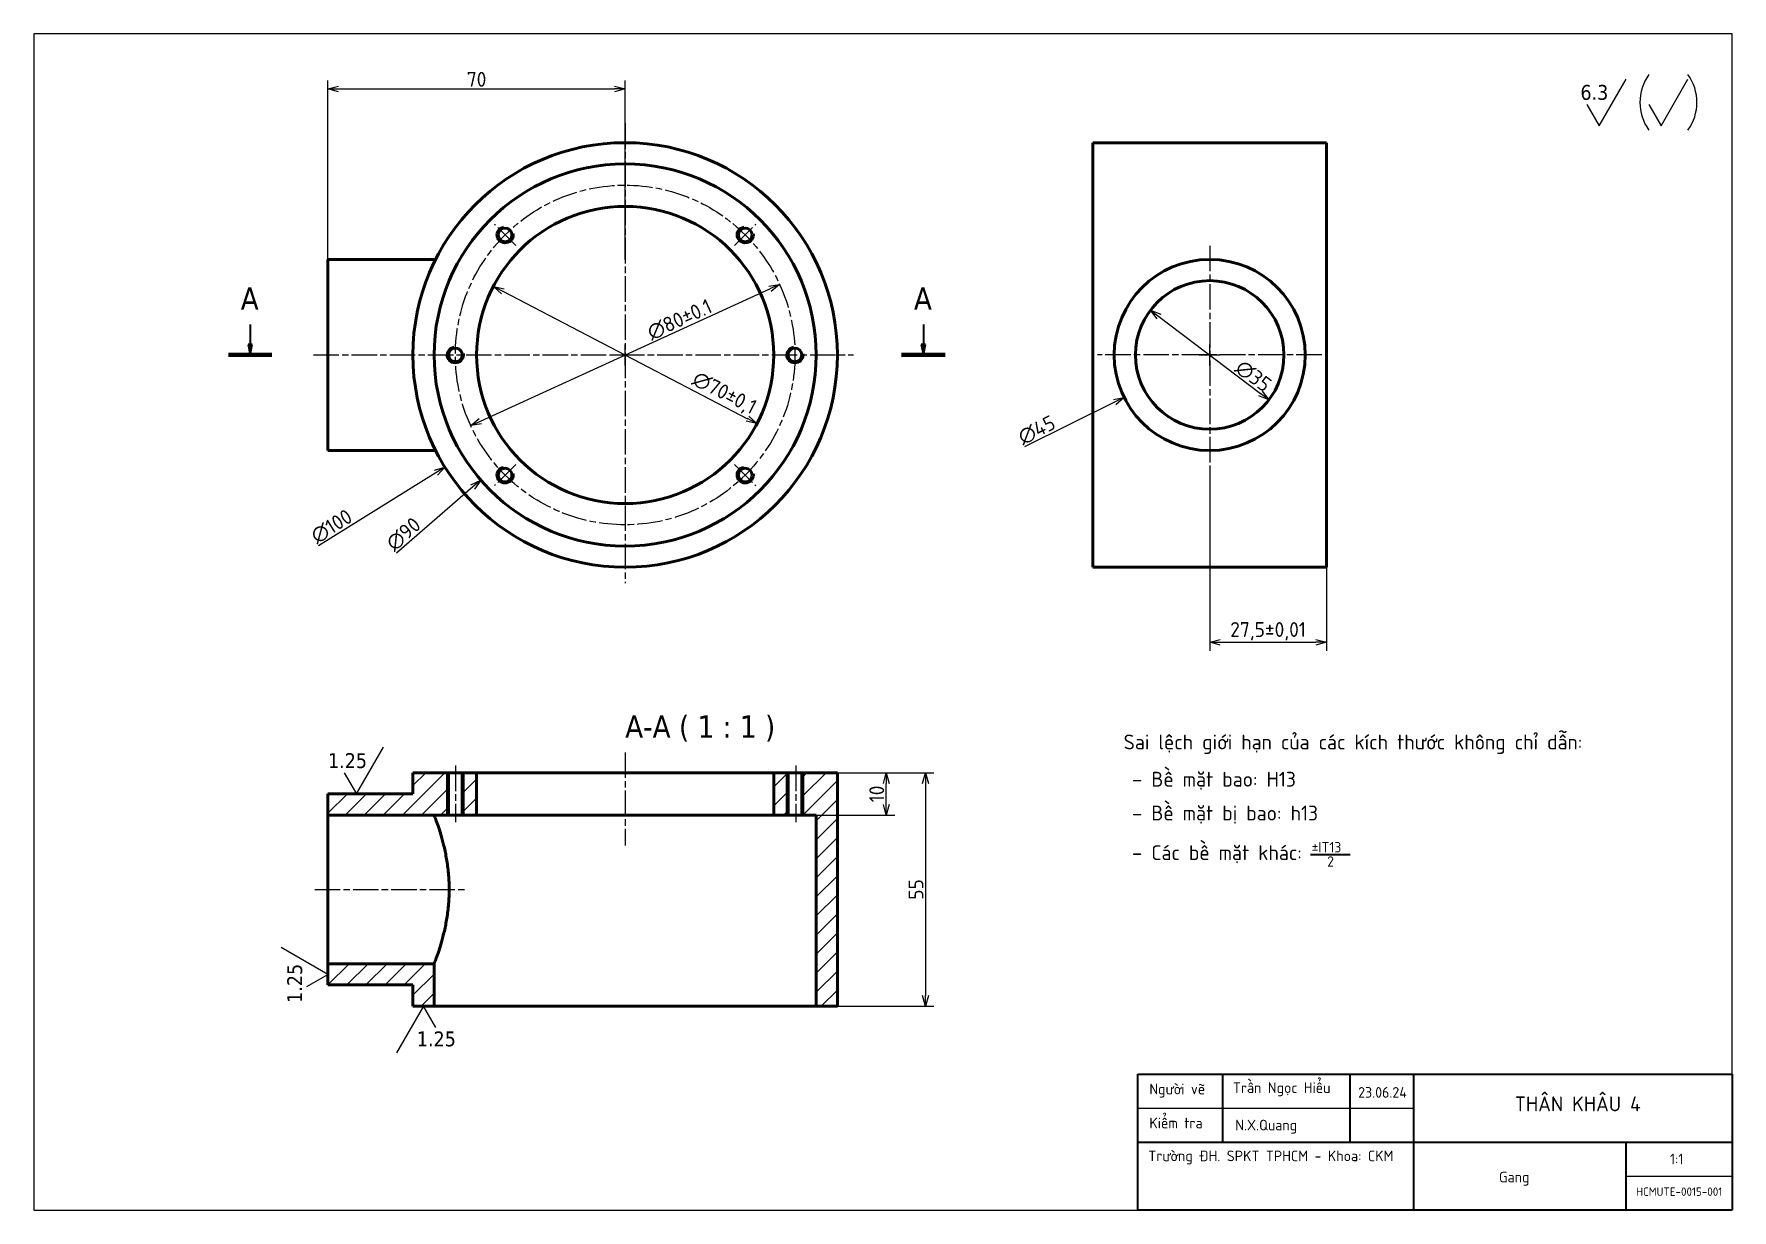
# Paper-space layout 'Sheet' of a CAD drawing. Header units: millimetres. Extents: x 10 to 410, y 10 to 287.
# The model-space entities are those that its viewports show. They can reach past a viewport. Long polylines and large blocks are cut down to what shows.
import ezdxf

# ---------------------------------------------------------------- set-up
doc = ezdxf.new("R2010")
doc.units = ezdxf.units.MM
doc.linetypes.add('AM_ISO08W050x2', pattern=[9, 6, -0.75, 1.5, -0.75])
doc.layers.add('Hatch (ISO)', color=7, linetype='Continuous', lineweight=25, true_color=0xff0080)
for name, color, linetype, lineweight in [('NetDam', 7, 'Continuous', 35), ('Netmanh', 5, 'Continuous', 13), ('Symbol (ISO)', 7, 'Continuous', 25), ('Visible (ISO)', 7, 'Continuous', 50), ('Visible Narrow (ISO)', 7, 'Continuous', 35)]:
    doc.layers.add(name, color=color, linetype=linetype, lineweight=lineweight)
doc.styles.add('Note Text (ISO)', font='tcvn+7284-2003r.ttf')
doc.dimstyles.new('Default (ISO)$0', dxfattribs={"dimtxt": 3.5, "dimasz": 2.5, "dimexe": 2, "dimexo": 0, "dimgap": 0.5, "dimtad": 1, "dimtxsty": 'Note Text (ISO)', "dimblk": 'OPEN30', "dimblk1": 'OPEN30', "dimblk2": 'OPEN90', "dimcen": 2.5, "dimclrd": 256, "dimclre": 256, "dimclrt": 256, "dimazin": 0, "dimtfac": 1, "dimtofl": 0, "dimtmove": 0, "dimatfit": 3, "dimldrblk": 'OPEN30', "dimfxl": 1, "dimtolj": 1, "dimtzin": 0, "dimlwd": -1, "dimlwe": -1, "dimarcsym": 0})
doc.dimstyles.new('Default (ISO)$3', dxfattribs={"dimtxt": 3.5, "dimasz": 2.5, "dimexe": 2, "dimexo": 0, "dimgap": 0.5, "dimtad": 1, "dimtxsty": 'Note Text (ISO)', "dimblk": 'OPEN30', "dimblk1": 'OPEN30', "dimblk2": 'OPEN90', "dimcen": 2.5, "dimclrd": 256, "dimclre": 256, "dimclrt": 256, "dimazin": 0, "dimtfac": 1, "dimtofl": 0, "dimtmove": 0, "dimatfit": 0, "dimldrblk": 'OPEN30', "dimfxl": 1, "dimtolj": 1, "dimtzin": 0, "dimlwd": -1, "dimlwe": -1, "dimarcsym": 0})

# ---------------------------------------------------------------- blocks, each defined once
blk = doc.blocks.new('_Open30')
at = {"color": 0, "linetype": 'ByBlock', "lineweight": -2}
for p, q in [((-1, 0.27), (0, 0)), ((0, 0), (-1, -0.27)), ((0, 0), (-1, 0))]:
    blk.add_line(p, q, dxfattribs=at)
blk = doc.blocks.new('*D8')
at = {"layer": 'Defpoints', "color": 0, "transparency": 16777216}
for p in [(149.26, 274.06), (79.26, 233.89), (149.26, 233.89)]:
    blk.add_point(p, dxfattribs=at)
at = {"layer": 'Netmanh', "linetype": 'Continuous', "transparency": 16777216}
for p, q in [((79.26, 233.89), (79.26, 276.06)), ((149.26, 233.89), (149.26, 276.06)), ((81.76, 274.06), (146.76, 274.06))]:
    blk.add_line(p, q, dxfattribs=at)
at = {"layer": 'Netmanh', "transparency": 16777216, "xscale": 2.5, "yscale": 2.5, "zscale": 2.5, "rotation": 180}
blk.add_blockref('_Open30', (79.26, 274.06), dxfattribs=at)
at = {"layer": 'Netmanh', "transparency": 16777216, "xscale": 2.5, "yscale": 2.5, "zscale": 2.5}
blk.add_blockref('_Open30', (149.26, 274.06), dxfattribs=at)
at = {"layer": 'Netmanh', "transparency": 16777216, "insert": (114.26, 276.31), "char_height": 3.5, "attachment_point": 5, "style": 'Note Text (ISO)'}
blk.add_mtext('\\A1;70', dxfattribs=at)
blk = doc.blocks.new('_Open90')
at = {"color": 0, "linetype": 'ByBlock', "lineweight": -2}
for p, q in [((0, 0), (-1, 0)), ((-0.5, 0.5), (0, 0)), ((0, 0), (-0.5, -0.5))]:
    blk.add_line(p, q, dxfattribs=at)
blk = doc.blocks.new('*D9')
at = {"layer": 'Defpoints', "color": 0, "transparency": 16777216}
for p in [(118.21, 227.55), (180.31, 195.24)]:
    blk.add_point(p, dxfattribs=at)
at = {"layer": 'Netmanh', "linetype": 'Continuous', "transparency": 16777216}
blk.add_line((120.43, 226.39), (178.1, 196.39), dxfattribs=at)
at = {"layer": 'Netmanh', "transparency": 16777216, "xscale": 2.5, "yscale": 2.5, "zscale": 2.5}
for p, rotation in [((118.21, 227.55), 152.513578290221), ((180.31, 195.24), 332.5135782902209)]:
    blk.add_blockref('_Open30', p, dxfattribs=dict(at, rotation=rotation))
at = {"layer": 'Netmanh', "transparency": 16777216, "insert": (172.55, 202.21), "char_height": 3.5, "attachment_point": 5, "rotation": 332.5136, "style": 'Note Text (ISO)'}
blk.add_mtext('\\A1;∅70±0,1', dxfattribs=at)
blk = doc.blocks.new('*D10')
at = {"layer": 'Defpoints', "color": 0, "transparency": 16777216}
for p in [(185.65, 228), (112.88, 194.78)]:
    blk.add_point(p, dxfattribs=at)
at = {"layer": 'Netmanh', "linetype": 'Continuous', "transparency": 16777216}
blk.add_line((115.15, 195.82), (183.38, 226.96), dxfattribs=at)
at = {"layer": 'Netmanh', "transparency": 16777216, "xscale": 2.5, "yscale": 2.5, "zscale": 2.5}
for p, rotation in [((185.65, 228), 24.53668781821856), ((112.88, 194.78), 204.5366878182186)]:
    blk.add_blockref('_Open30', p, dxfattribs=dict(at, rotation=rotation))
at = {"layer": 'Netmanh', "transparency": 16777216, "insert": (162.09, 219.72), "char_height": 3.5, "attachment_point": 5, "rotation": 24.5367, "style": 'Note Text (ISO)'}
blk.add_mtext('\\A1;∅80%%P0.1', dxfattribs=at)
blk = doc.blocks.new('*D11')
at = {"layer": 'Defpoints', "color": 0, "transparency": 16777216}
for p in [(183.29, 240.84), (115.24, 181.94)]:
    blk.add_point(p, dxfattribs=at)
at = {"layer": 'Netmanh', "transparency": 16777216}
for p, q in [((149.26, 208.89), (149.26, 213.89)), ((146.76, 211.39), (151.76, 211.39))]:
    blk.add_line(p, q, dxfattribs=at)
at = {"layer": 'Netmanh', "linetype": 'Continuous', "transparency": 16777216}
blk.add_line((113.35, 180.31), (95.38, 164.75), dxfattribs=at)
at = {"layer": 'Netmanh', "transparency": 16777216, "xscale": 2.5, "yscale": 2.5, "zscale": 2.5, "rotation": 40.87625004475099}
blk.add_blockref('_Open30', (115.24, 181.94), dxfattribs=at)
at = {"layer": 'Netmanh', "transparency": 16777216, "insert": (97.06, 169.19), "char_height": 3.5, "attachment_point": 5, "rotation": 40.8763, "style": 'Note Text (ISO)'}
blk.add_mtext('\\A1;∅90', dxfattribs=at)
blk = doc.blocks.new('*D12')
at = {"layer": 'Defpoints', "color": 0, "transparency": 16777216}
for p in [(191.72, 237.81), (106.81, 184.98)]:
    blk.add_point(p, dxfattribs=at)
at = {"layer": 'Netmanh', "transparency": 16777216}
for p, q in [((149.26, 208.89), (149.26, 213.89)), ((146.76, 211.39), (151.76, 211.39))]:
    blk.add_line(p, q, dxfattribs=at)
at = {"layer": 'Netmanh', "linetype": 'Continuous', "transparency": 16777216}
blk.add_line((104.69, 183.65), (77.01, 166.43), dxfattribs=at)
at = {"layer": 'Netmanh', "transparency": 16777216, "xscale": 2.5, "yscale": 2.5, "zscale": 2.5, "rotation": 31.89270571639322}
blk.add_blockref('_Open30', (106.81, 184.98), dxfattribs=at)
at = {"layer": 'Netmanh', "transparency": 16777216, "insert": (80.11, 171.01), "char_height": 3.5, "attachment_point": 5, "rotation": 31.8927, "style": 'Note Text (ISO)'}
blk.add_mtext('\\A1;∅100', dxfattribs=at)
blk = doc.blocks.new('*D14')
at = {"layer": 'Defpoints', "color": 0, "transparency": 16777216}
for p in [(194.26, 113), (210.77, 113), (194.26, 103)]:
    blk.add_point(p, dxfattribs=at)
at = {"layer": 'Netmanh', "linetype": 'Continuous', "transparency": 16777216}
for p, q in [((194.26, 113), (212.77, 113)), ((210.77, 105.5), (210.77, 110.5)), ((194.26, 103), (212.77, 103))]:
    blk.add_line(p, q, dxfattribs=at)
at = {"layer": 'Netmanh', "transparency": 16777216, "xscale": 2.5, "yscale": 2.5, "zscale": 2.5}
for p, rotation in [((210.77, 113), 90), ((210.77, 103), 270)]:
    blk.add_blockref('_Open30', p, dxfattribs=dict(at, rotation=rotation))
at = {"layer": 'Netmanh', "transparency": 16777216, "insert": (208.52, 108), "char_height": 3.5, "attachment_point": 5, "rotation": 90, "style": 'Note Text (ISO)'}
blk.add_mtext('\\A1;10', dxfattribs=at)
blk = doc.blocks.new('*D15')
at = {"layer": 'Defpoints', "color": 0, "transparency": 16777216}
for p in [(199.26, 113), (199.26, 58), (220.01, 58)]:
    blk.add_point(p, dxfattribs=at)
at = {"layer": 'Netmanh', "linetype": 'Continuous', "transparency": 16777216}
for p, q in [((199.26, 113), (222.01, 113)), ((220.01, 110.5), (220.01, 60.5)), ((199.26, 58), (222.01, 58))]:
    blk.add_line(p, q, dxfattribs=at)
at = {"layer": 'Netmanh', "transparency": 16777216, "xscale": 2.5, "yscale": 2.5, "zscale": 2.5}
for p, rotation in [((220.01, 113), 90), ((220.01, 58), 270)]:
    blk.add_blockref('_Open30', p, dxfattribs=dict(at, rotation=rotation))
at = {"layer": 'Netmanh', "transparency": 16777216, "insert": (217.76, 85.5), "char_height": 3.5, "attachment_point": 5, "rotation": 90, "style": 'Note Text (ISO)'}
blk.add_mtext('\\A1;55', dxfattribs=at)
blk = doc.blocks.new('*D16')
at = {"layer": 'Defpoints', "color": 0, "transparency": 16777216}
for p in [(307.12, 221.39), (266.8, 201.4)]:
    blk.add_point(p, dxfattribs=at)
at = {"layer": 'Netmanh', "transparency": 16777216}
for p, q in [((286.96, 208.89), (286.96, 213.89)), ((284.46, 211.39), (289.46, 211.39))]:
    blk.add_line(p, q, dxfattribs=at)
at = {"layer": 'Netmanh', "linetype": 'Continuous', "transparency": 16777216}
blk.add_line((264.56, 200.29), (243.31, 189.75), dxfattribs=at)
at = {"layer": 'Netmanh', "transparency": 16777216, "xscale": 2.5, "yscale": 2.5, "zscale": 2.5, "rotation": 26.37065318547772}
blk.add_blockref('_Open30', (266.8, 201.4), dxfattribs=at)
at = {"layer": 'Netmanh', "transparency": 16777216, "insert": (246.21, 193.7), "char_height": 3.5, "attachment_point": 5, "rotation": 26.3707, "style": 'Note Text (ISO)'}
blk.add_mtext('\\A1;∅45', dxfattribs=at)
blk = doc.blocks.new('*D17')
at = {"layer": 'Defpoints', "color": 0, "transparency": 16777216}
for p in [(273.02, 221.97), (300.9, 200.81)]:
    blk.add_point(p, dxfattribs=at)
at = {"layer": 'Netmanh', "linetype": 'Continuous', "transparency": 16777216}
blk.add_line((275.01, 220.46), (298.91, 202.32), dxfattribs=at)
at = {"layer": 'Netmanh', "transparency": 16777216, "xscale": 2.5, "yscale": 2.5, "zscale": 2.5}
for p, rotation in [((273.02, 221.97), 142.8003634429999), ((300.9, 200.81), 322.8003634429999)]:
    blk.add_blockref('_Open30', p, dxfattribs=dict(at, rotation=rotation))
at = {"layer": 'Netmanh', "transparency": 16777216, "insert": (297.22, 206.43), "char_height": 3.5, "attachment_point": 5, "rotation": 322.8004, "style": 'Note Text (ISO)'}
blk.add_mtext('\\A1;∅35', dxfattribs=at)
blk = doc.blocks.new('*D18')
at = {"layer": 'Defpoints', "color": 0, "transparency": 16777216}
for p in [(286.96, 184.29), (314.46, 184.29), (314.46, 143.72)]:
    blk.add_point(p, dxfattribs=at)
at = {"layer": 'Netmanh', "linetype": 'Continuous', "transparency": 16777216}
for p, q in [((286.96, 184.29), (286.96, 141.72)), ((314.46, 184.29), (314.46, 141.72)), ((289.46, 143.72), (311.96, 143.72))]:
    blk.add_line(p, q, dxfattribs=at)
at = {"layer": 'Netmanh', "transparency": 16777216, "xscale": 2.5, "yscale": 2.5, "zscale": 2.5, "rotation": 180}
blk.add_blockref('_Open30', (286.96, 143.72), dxfattribs=at)
at = {"layer": 'Netmanh', "transparency": 16777216, "xscale": 2.5, "yscale": 2.5, "zscale": 2.5}
blk.add_blockref('_Open30', (314.46, 143.72), dxfattribs=at)
at = {"layer": 'Netmanh', "transparency": 16777216, "insert": (300.71, 146.32), "char_height": 3.5, "attachment_point": 5, "style": 'Note Text (ISO)'}
blk.add_mtext('\\A1;27,5±0,01', dxfattribs=at)

msp = doc.modelspace()

# ---------------------------------------------------------------- hatches: boundary and pattern name
at = {"layer": 'Netmanh'}
h = msp.add_hatch(dxfattribs=at)
h.set_pattern_fill('ANSI31', color=256)
h.paths.add_polyline_path([(211.34, 341.07), (203.49, 341.07), (203.34, 340.92), (203.34, 336.07), (183.34, 336.07), (183.34, 331.07), (208.34, 331.07), (211.34, 331.07)])
h = msp.add_hatch(dxfattribs=at)
h.set_pattern_fill('ANSI31', color=256)
h.paths.add_polyline_path([(303.34, 341.07), (295.34, 341.07), (295.34, 331.07), (298.34, 331.07), (298.34, 286.07), (303.34, 286.07)])
h.paths.add_polyline_path([(208.34, 296.07), (183.34, 296.07), (183.34, 291.07), (203.34, 291.07), (203.34, 286.07), (208.34, 286.07)])
h = msp.add_hatch(dxfattribs=at)
h.set_pattern_fill('ANSI31', color=256)
h.paths.add_polyline_path([(211.72, 341.07), (211.34, 341.07), (211.34, 331.07), (211.72, 331.07)])
h.paths.add_polyline_path([(215.34, 341.07), (214.96, 341.07), (214.96, 331.07), (215.34, 331.07)])
h.paths.add_polyline_path([(218.34, 341.07), (215.34, 341.07), (215.34, 331.07), (218.34, 331.07)])
h.paths.add_polyline_path([(291.34, 341.07), (288.8, 341.07), (288.34, 340.61), (288.34, 331.07), (291.34, 331.07)])
h.paths.add_polyline_path([(291.72, 341.07), (291.34, 341.07), (291.34, 331.07), (291.72, 331.07)])
h.paths.add_polyline_path([(295.34, 341.07), (294.96, 341.07), (294.96, 331.07), (295.34, 331.07)])

# ---------------------------------------------------------------- linework, layer by layer
at = {"layer": 'Hatch (ISO)', "linetype": 'Continuous'}
for p, q in [((203.34, 340.92), (203.49, 341.07)), ((288.34, 340.61), (288.8, 341.07))]:
    msp.add_line(p, q, dxfattribs=at)
at = {"layer": 'Netmanh', "linetype": 'AM_ISO08W050x2'}
for p, q in [((253.34, 494.01), (253.34, 385.68)), ((227.55, 465.24), (222.56, 470.24)), ((279.13, 465.24), (284.12, 470.24)), ((391.03, 465.17), (391.03, 412.35)), ((179.89, 439.46), (307.11, 439.46)), ((417.44, 439.46), (364.63, 439.46)), ((227.55, 413.67), (222.56, 408.68)), ((279.13, 413.67), (284.12, 408.68)), ((253.34, 345.84), (253.34, 323.9)), ((213.34, 342.73), (213.34, 329.4)), ((293.53, 342.73), (293.53, 329.4)), ((180.23, 313.57), (215.76, 313.57))]:
    msp.add_line(p, q, dxfattribs=at)
msp.add_circle((253.34, 439.46), 40, dxfattribs=at)
at = {"layer": 'Visible (ISO)'}
for p, q in [((418.53, 489.46), (363.53, 489.46)), ((363.53, 489.46), (363.53, 389.46)), ((418.53, 389.46), (418.53, 489.46)), ((183.34, 461.96), (208.69, 461.96)), ((183.34, 461.96), (183.34, 416.96)), ((183.34, 416.96), (208.69, 416.96)), ((418.53, 389.46), (363.53, 389.46)), ((203.34, 341.07), (203.34, 336.07)), ((211.72, 341.07), (203.34, 341.07)), ((211.72, 341.07), (214.96, 341.07)), ((211.72, 331.07), (211.72, 341.07)), ((218.34, 341.07), (214.96, 341.07)), ((214.96, 341.07), (214.96, 331.07)), ((218.34, 341.07), (288.34, 341.07)), ((218.34, 331.07), (218.34, 341.07)), ((288.34, 341.07), (288.34, 331.07)), ((291.72, 341.07), (288.34, 341.07)), ((291.72, 341.07), (294.96, 341.07)), ((291.72, 331.07), (291.72, 341.07)), ((303.34, 341.07), (294.96, 341.07)), ((294.96, 341.07), (294.96, 331.07)), ((303.34, 286.07), (303.34, 341.07)), ((183.34, 336.07), (183.34, 331.07)), ((203.34, 336.07), (183.34, 336.07)), ((183.34, 296.07), (183.34, 331.07)), ((183.34, 331.07), (208.34, 331.07)), ((208.34, 331.07), (211.72, 331.07)), ((214.96, 331.07), (211.72, 331.07)), ((214.96, 331.07), (218.34, 331.07)), ((218.34, 331.07), (288.34, 331.07)), ((288.34, 331.07), (291.72, 331.07)), ((294.96, 331.07), (291.72, 331.07)), ((294.96, 331.07), (298.34, 331.07)), ((298.34, 331.07), (298.34, 286.07)), ((183.34, 296.07), (183.34, 291.07)), ((208.34, 296.07), (183.34, 296.07)), ((208.34, 286.07), (208.34, 296.07)), ((183.34, 291.07), (203.34, 291.07)), ((203.34, 291.07), (203.34, 286.07)), ((203.34, 286.07), (208.34, 286.07)), ((298.34, 286.07), (208.34, 286.07)), ((298.34, 286.07), (303.34, 286.07))]:
    msp.add_line(p, q, dxfattribs=at)
for centre, radius in [((253.34, 439.46), 50), ((253.34, 439.46), 45), ((253.34, 439.46), 35), ((225.06, 467.74), 1.62), ((281.62, 467.74), 1.62), ((391.03, 439.46), 22.5), ((391.03, 439.46), 17.5), ((213.34, 439.46), 1.62), ((293.34, 439.46), 1.62), ((225.06, 411.17), 1.62), ((281.62, 411.17), 1.62)]:
    msp.add_circle(centre, radius, dxfattribs=at)
msp.add_open_spline([(208.34, 331.07), (208.34, 331.07), (208.38, 330.96), (208.55, 330.51), (208.68, 330.17), (209.01, 329.27), (209.21, 328.72), (209.63, 327.44), (209.85, 326.71), (210.3, 325.17), (210.53, 324.3), (210.96, 322.4), (211.17, 321.37), (211.51, 319.22), (211.65, 318.09), (211.84, 315.82), (211.88, 314.68), (211.88, 313.57), (211.88, 312.45), (211.84, 311.31), (211.65, 309.04), (211.51, 307.91), (211.17, 305.76), (210.96, 304.73), (210.53, 302.83), (210.3, 301.96), (209.85, 300.42), (209.63, 299.7), (209.21, 298.42), (209.01, 297.86), (208.68, 296.96), (208.55, 296.62), (208.38, 296.17), (208.34, 296.07), (208.34, 296.07)], degree=3, knots=[8.002826, 8.002826, 8.002826, 8.002826, 8.336128, 8.336128, 8.669429, 8.669429, 9.002731, 9.002731, 9.336033, 9.336033, 9.669633, 9.669633, 10.003234, 10.003234, 10.336834, 10.336834, 10.670435, 10.670435, 10.670435, 11.004035, 11.004035, 11.337635, 11.337635, 11.671236, 11.671236, 12.004836, 12.004836, 12.338138, 12.338138, 12.67144, 12.67144, 13.004741, 13.004741, 13.338043, 13.338043, 13.338043, 13.338043], dxfattribs=at)
at = {"layer": 'Visible Narrow (ISO)'}
for p, q in [((211.34, 341.07), (211.34, 331.07)), ((215.34, 331.07), (215.34, 341.07)), ((291.34, 341.07), (291.34, 331.07)), ((295.34, 331.07), (295.34, 341.07))]:
    msp.add_line(p, q, dxfattribs=at)
at = {"layer": 'Visible Narrow (ISO)', "extrusion": (0, 0, -1)}
for centre in [(-225.06, 467.74), (-281.62, 467.74), (-213.34, 439.46), (-293.34, 439.46), (-225.06, 411.17), (-281.62, 411.17)]:
    msp.add_arc(centre, 2, 170, 80, dxfattribs=at)

psp = doc.layouts.new('Sheet')

# ---------------------------------------------------------------- hatches: boundary and pattern name
at = {"layer": 'NetDam', "linetype": 'Continuous'}
for points in [[(60.4353, 213.8917), (60.9353, 211.3917), (61.4353, 213.8917)], [(219.0133, 213.8917), (219.5133, 211.3917), (220.0133, 213.8917)]]:
    psp.add_hatch(color=256, dxfattribs=at).paths.add_polyline_path(points)

# ---------------------------------------------------------------- linework, layer by layer
for p, q in [((60.9353, 218.5545), (60.9353, 213.8917)), ((219.5133, 218.5545), (219.5133, 213.8917)), ((61.4353, 213.8917), (60.4353, 213.8917)), ((60.4353, 213.8917), (60.9353, 211.3917)), ((60.9353, 211.3917), (61.4353, 213.8917)), ((60.9353, 213.8917), (60.9353, 211.3917)), ((220.0133, 213.8917), (219.0133, 213.8917)), ((219.0133, 213.8917), (219.5133, 211.3917)), ((219.5133, 211.3917), (220.0133, 213.8917)), ((219.5133, 213.8917), (219.5133, 211.3917))]:
    psp.add_line(p, q, dxfattribs=at)
at = {"layer": 'NetDam', "linetype": 'Continuous', "lineweight": 140}
for p, q in [((66.0642, 211.3917), (55.8064, 211.3917)), ((224.6422, 211.3917), (214.3844, 211.3917))]:
    psp.add_line(p, q, dxfattribs=at)
at = {"layer": 'NetDam', "linetype": 'Continuous', "lineweight": 35}
psp.add_line((310.6967, 93.7325), (320.05, 93.7325), dxfattribs=at)
at = {"layer": 'NetDam'}
for p, q in [((270, 42), (410, 42)), ((270, 10), (270, 42)), ((290, 42), (290, 26)), ((320, 42), (320, 26)), ((335, 42), (335, 10)), ((410, 42), (410, 10)), ((270, 26), (410, 26)), ((385, 26), (385, 10)), ((410, 10), (270, 10))]:
    psp.add_line(p, q, dxfattribs=at)
at = {"layer": 'Netmanh'}
for p, q in [((85.9773, 108.0008), (92.3281, 119.0008)), ((83.0905, 113.0008), (85.9773, 108.0008)), ((79.2638, 65.5008), (68.2638, 71.8516)), ((74.2638, 62.614), (79.2638, 65.5008)), ((101.7638, 58.0008), (95.4129, 47.0008)), ((104.6505, 53.0008), (101.7638, 58.0008)), ((270, 34), (335, 34)), ((385, 18), (410, 18))]:
    psp.add_line(p, q, dxfattribs=at)
at = {"layer": 'Symbol (ISO)'}
for p, q in [((378.7006, 265.3923), (385.0514, 276.3923)), ((393.2749, 265.3923), (399.6258, 276.3923)), ((375.8138, 270.3923), (378.7006, 265.3923)), ((390.3882, 270.3923), (393.2749, 265.3923))]:
    psp.add_line(p, q, dxfattribs=at)
for centre, start, end in [((399.553, 270.8923), 144.447189, 215.552811), ((390.4609, 270.8923), 324.447189, 35.552811)]:
    psp.add_arc(centre, 11.2649, start, end, dxfattribs=at)

# ---------------------------------------------------------------- texts
at = {"layer": 'NetDam', "attachment_point": 1}
for s, insert, char_height in [('\\fTahoma|b0|i0;\\W1.;A', (58.7022, 227.3045), 5.25), ('\\fTahoma|b0|i0;\\W1.;A', (217.2802, 227.3045), 5.25), ('\\pxqc;{\\fTahoma|b0|i0|c0|p34;A-A ( 1 : 1 )}', (149.2638, 126.498), 5.25), ('{\\fTCVN 7284|b0|i0|c0|p34;Sai lệch giới hạn của các kích thước không chỉ dẫn:}', (266.6891, 121.983), 3.5), ('{\\fTCVN 7284|b0|i0|c0|p34; – Bề mặt bao: H13}', (266.5099, 113.2202), 3.5), ('{\\fTCVN 7284|b0|i0|c0|p34; – Bề mặt bị bao: h13}', (266.5099, 105.2515), 3.5), ('{\\fTCVN 7284|b0|i0|c0|p34; – Các bề mặt khác: }', (266.5099, 95.9221), 3.5), ('{\\fTCVN 7284|b0|i0|c0|p34;±IT13}', (310.9613, 96.6682), 2.45), ('{\\fTCVN 7284|b0|i0|c0|p34;2}', (314.6305, 93.3241), 2.45), ('{\\fTCVN 7284|b0|i0|c0|p34;Trần Ngọc Hiểu}', (292.438, 40.0632), 2.5), ('{\\fTCVN 7284|b0|i0|c0|p34;Người vẽ}', (272.75, 39.75), 2.5), ('{\\fTCVN 7284|b0|i0|c0|p34;23.06.24}', (321.9234, 38.9607), 2.5), ('{\\fTCVN 7284|b0|i0|c0|p34;THÂN KHÂU 4}', (358.8158, 36.75), 3.5), ('{\\fTCVN 7284|b0|i0|c0|p34;Kiểm tra}', (272.75, 31.75), 2.5), ('{\\fTCVN 7284|b0|i0|c0|p34;N.X.Quang}', (292.9779, 31.2651), 2.5), ('{\\fTCVN 7284|b0|i0|c0|p34;Trường ĐH. SPKT TPHCM - Khoa: CKM}', (272.498, 24), 2.5), ('{\\fTCVN 7284|b0|i0|c0|p34;1:1}', (395.374, 23.25), 2.5), ('{\\fTCVN 7284|b0|i0|c0|p34;Gang}', (355.11, 19), 2.5), ('{\\fTCVN 7284|b0|i0|c0|p34;\\H0.79167x;HCMUTE-0015-001}', (387.3995, 15.3154), 2.5)]:
    psp.add_mtext(s, dxfattribs=dict(at, insert=insert, char_height=char_height))
at = {"layer": 'Netmanh', "char_height": 3.5, "attachment_point": 1}
for insert in [(79.2638, 117.5983), (100.1874, 52.0508)]:
    psp.add_mtext('\\fTahoma|b0|i0;\\W1.;1.25', dxfattribs=dict(at, insert=insert))
at = {"layer": 'Netmanh', "insert": (69.6663, 58.7873), "char_height": 3.5, "attachment_point": 1, "rotation": 90}
psp.add_mtext('\\fTahoma|b0|i0;\\W1.;1.25', dxfattribs=at)
at = {"layer": 'Symbol (ISO)', "insert": (374.2859, 274.9898), "char_height": 3.5, "attachment_point": 1}
psp.add_mtext('\\fTahoma|b0|i0;\\W1.;6.3', dxfattribs=at)

# ---------------------------------------------------------------- dimensions: what is measured, and where the dimension line sits
at = {"layer": 'Netmanh'}
for base, p1, p2, override, picture, middle in [((149.2638, 274.0607), (79.2638, 233.8917), (149.2638, 233.8917), {"dimgap": 0.5, "dimlfac": -1, "dimtol": 0, "dimlim": 0, "dimtp": 0.1, "dimtm": 0.1}, '*D8', (114.2638, 276.3107)), ((314.4581, 143.72), (286.9581, 184.285), (314.4581, 184.285), {"dimgap": 0.5, "dimlfac": -1, "dimtol": 1, "dimlim": 0, "dimtp": 0.01, "dimtm": 0.01}, '*D18', (300.7081, 146.32))]:
    dim = psp.add_linear_dim(base=base, p1=p1, p2=p2, dimstyle='Default (ISO)$0', override=override, dxfattribs=at)
    dim.commit()
    dim.dimension.update_dxf_attribs({"geometry": picture, "text_midpoint": middle})
for p1, p2, override, picture, middle in [((183.2894, 240.841), (115.2382, 181.9425), {"dimgap": 0.5, "dimlfac": -1, "dimtol": 0, "dimlim": 0, "dimtp": 0.1, "dimtm": 0.1, "dimtdec": 1}, '*D11', (98.5353, 167.4862)), ((191.7157, 237.8082), (106.8118, 184.9752), {"dimgap": 0.5, "dimlfac": -1, "dimtol": 0, "dimlim": 0, "dimtp": 0.1, "dimtm": 0.1, "dimtdec": 1}, '*D12', (81.3013, 169.1008)), ((118.2146, 227.5456), (180.313, 195.2379), {"dimgap": 0.5, "dimlfac": -1, "dimtol": 1, "dimlim": 0, "dimtp": 0.1, "dimtm": 0.1, "dimtdec": 1}, '*D9', (171.353, 199.8994)), ((307.1168, 221.3857), (266.7995, 201.3978), {"dimgap": 0.5, "dimlfac": -1, "dimtol": 0, "dimlim": 0, "dimtp": 0.1, "dimtm": 0.1, "dimtdec": 1}, '*D16', (247.2097, 191.6858)), ((273.0188, 221.9721), (300.8975, 200.8113), {"dimgap": 0.5, "dimlfac": -1, "dimtol": 0, "dimlim": 0, "dimtp": 0.1, "dimtm": 0.1, "dimtdec": 1}, '*D17', (295.8623, 204.6332))]:
    dim = psp.add_diameter_dim_2p(p1=p1, p2=p2, dimstyle='Default (ISO)$3', override=override, dxfattribs=at)
    dim.commit()
    dim.dimension.update_dxf_attribs({"geometry": picture, "text_midpoint": middle, "dimtype": 163})
dim = psp.add_diameter_dim_2p(p1=(112.8759, 194.7807), p2=(185.6516, 228.0028), text='<>%%P0.1', dimstyle='Default (ISO)$3', override={"dimlfac": -1}, dxfattribs=at)
dim.commit()
dim.dimension.update_dxf_attribs({"geometry": '*D10', "text_midpoint": (163.0281, 217.6751), "dimtype": 163})
for base, p1, p2, picture, middle in [((210.7679, 113.0008), (194.2638, 103.0008), (194.2638, 113.0008), '*D14', (208.5179, 108.0008)), ((220.0073, 58.0008), (199.2638, 113.0008), (199.2638, 58.0008), '*D15', (217.7573, 85.5008))]:
    dim = psp.add_linear_dim(base=base, p1=p1, p2=p2, angle=90, dimstyle='Default (ISO)$0', override={"dimgap": 0.5, "dimlfac": -1, "dimtol": 0, "dimlim": 0, "dimtp": 0.1, "dimtm": 0.1, "dimtdec": 1}, dxfattribs=at)
    dim.commit()
    dim.dimension.update_dxf_attribs({"geometry": picture, "text_midpoint": middle})

# ---------------------------------------------------------------- viewports
at = {"layer": 'NetDam'}
psp.add_viewport(center=(210, 148.5), size=(400, 277), view_center_point=(314.0763, 376.5654), view_height=277.000001, dxfattribs=at)

doc.saveas('drawing.dxf')
